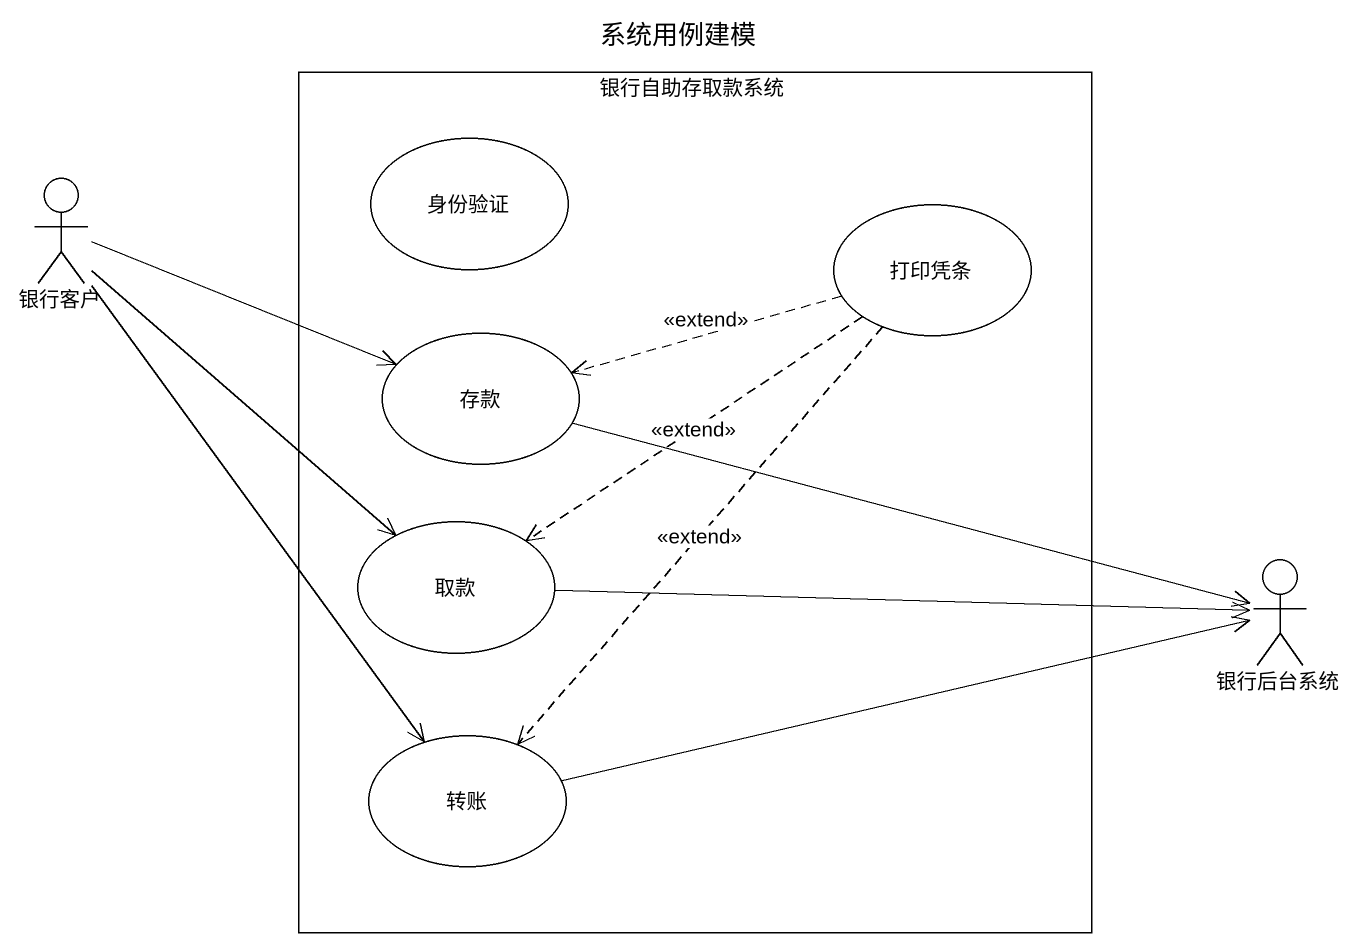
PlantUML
@startuml
title 系统用例建模
rectangle 银行自助存取款系统 {
  usecase 身份验证
  usecase 打印凭条
  usecase 存款
  usecase 取款
  usecase 转账
}
actor 银行客户
actor 银行后台系统
银行客户 -right-> 存款
银行客户 --> 取款
银行客户 --> 转账
打印凭条 .left.> 存款 : <<extend>>
打印凭条 ..> 取款 : <<extend>>
打印凭条 ..> 转账 : <<extend>>
存款 -right-> 银行后台系统
取款 -right-> 银行后台系统
转账 -right-> 银行后台系统
@enduml
